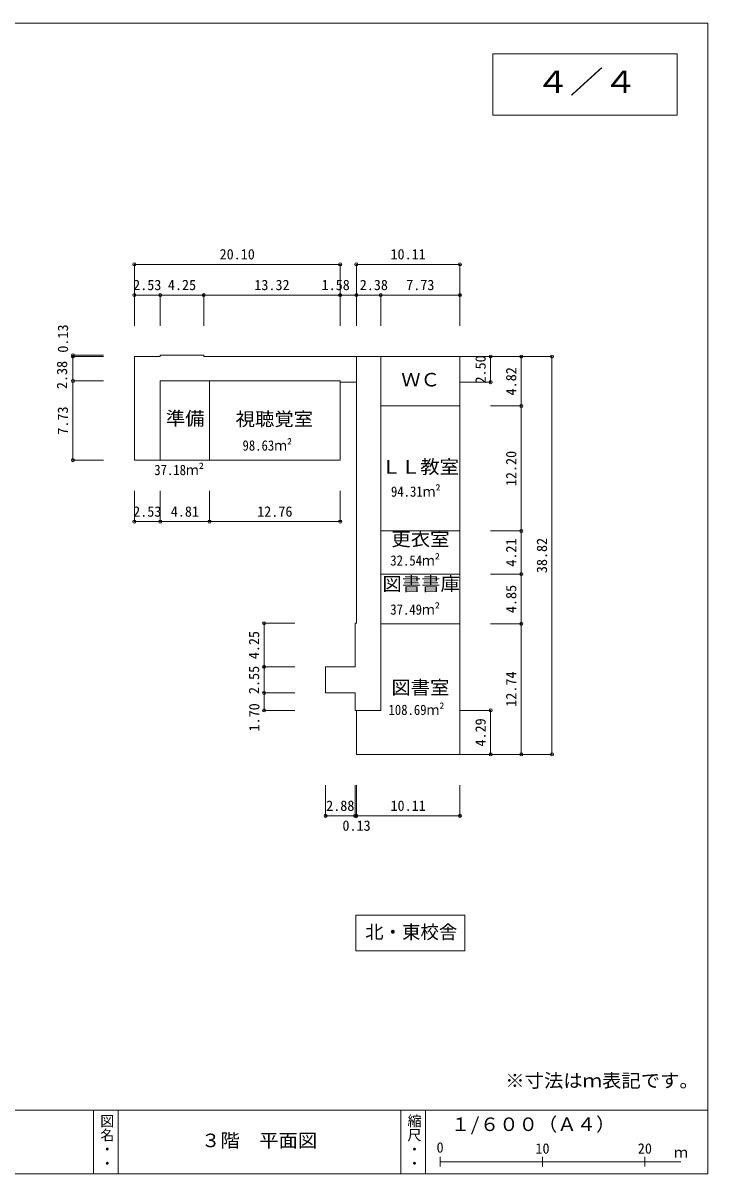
# Model space of a CAD drawing. Units: millimetres at full size, sheet at 1:600. Extents: x -78720 to 76716130, y -17754693 to 56160.
# Drawn here: x 11829 to 78720, y -56160 to 56160 of the extents above; entities that cross this region are included whole.
import ezdxf
from ezdxf.enums import TextEntityAlignment as Align

# ---------------------------------------------------------------- set-up
doc = ezdxf.new("R2010")
doc.units = ezdxf.units.MM
doc.header["$LTSCALE"] = 600
doc.header["$PDMODE"] = 32
doc.header["$PDSIZE"] = 300
for name, color, linetype, lineweight in [('0-0_通り芯', 2, 'Continuous', 9), ('0-5_中線１', 3, 'Continuous', 9), ('F-0_通り芯', 2, 'Continuous', 9), ('F-5_中線１', 3, 'Continuous', 9)]:
    doc.layers.add(name, color=color, linetype=linetype, lineweight=lineweight)
doc.layers.add('F-8_極細点線', color=2, linetype='Continuous')
doc.styles.add('@ＭＳ ゴシック', font='')
doc.styles.add('ＭＳ ゴシック', font='')
doc.styles.get('@ＭＳ ゴシック').set_extended_font_data('@MS Gothic')
doc.styles.get('ＭＳ ゴシック').set_extended_font_data('MS Gothic')

msp = doc.modelspace()

# ---------------------------------------------------------------- linework, layer by layer
at = {"layer": '0-0_通り芯', "color": 4}
for p, q in [((22703.4, 32609.2), (22703.4, 26609.2)), ((42803.4, 32609.2), (42803.4, 26609.2)), ((44383.4, 32609.2), (44383.4, 26609.2)), ((54493.4, 32609.2), (54493.4, 26609.2)), ((25233.4, 29609.2), (25233.4, 26609.2)), ((29483.4, 29609.2), (29483.4, 26609.2)), ((46763.4, 29609.2), (46763.4, 26609.2)), ((16703.4, 23739.2), (19703.4, 23739.2)), ((16703.4, 23609.2), (19703.4, 23609.2)), ((29483.4, 23609.2), (54493.4, 23609.2)), ((46763.4, -10920.8), (46763.4, 23609.2)), ((63484.8, 23609.2), (54493.4, 23609.2)), ((54493.4, 23609.2), (54493.4, -15210.8)), ((16703.4, 21229.2), (19703.4, 21229.2)), ((25233.4, 13499.2), (25233.4, 21229.2)), ((25233.4, 21229.2), (42803.4, 21229.2)), ((30043.4, 13499.2), (30043.4, 21229.2)), ((42803.4, 21229.2), (42803.4, 13499.2)), ((42803.4, 21109.2), (44383.4, 21109.2)), ((57493.4, 21109.2), (54493.4, 21109.2)), ((54493.4, 18789.2), (46763.4, 18789.2)), ((60484.8, 18789.2), (57484.8, 18789.2)), ((16703.4, 13499.2), (19703.4, 13499.2)), ((42803.4, 13499.2), (22703.4, 13499.2)), ((22703.4, 7499.2), (22703.4, 10499.2)), ((25233.4, 7499.2), (25233.4, 10499.2)), ((30043.4, 7499.2), (30043.4, 10499.2)), ((42803.4, 7499.2), (42803.4, 10499.2)), ((54493.4, 6589.2), (46763.4, 6589.2)), ((60484.8, 6589.2), (57484.8, 6589.2)), ((54493.4, 2379.2), (46763.4, 2379.2)), ((60484.8, 2379.2), (57484.8, 2379.2)), ((35373.4, -2420.8), (38373.4, -2420.8)), ((54493.4, -2470.8), (46763.4, -2470.8)), ((60484.8, -2470.8), (57484.8, -2470.8)), ((35373.4, -6670.8), (38373.4, -6670.8)), ((35373.4, -9220.8), (38373.4, -9220.8)), ((35373.4, -10920.8), (38373.4, -10920.8)), ((44253.4, -10920.8), (46763.4, -10920.8)), ((57493.4, -10920.8), (54493.4, -10920.8)), ((63484.8, -15210.8), (54493.4, -15210.8)), ((41373.4, -21210.8), (41373.4, -18210.8)), ((44253.4, -21210.8), (44253.4, -18210.8)), ((44383.4, -21210.8), (44383.4, -18210.8)), ((54493.4, -21210.8), (54493.4, -18210.8))]:
    msp.add_line(p, q, dxfattribs=at)
for points in [[(22703.4, 13499.2), (22703.4, 23609.2), (25233.4, 23609.2), (25233.4, 23739.2), (29483.4, 23739.2), (29483.4, 23609.2)], [(44383.4, 23609.2), (44383.4, -2420.8), (44253.4, -2420.8)], [(44253.4, -2420.8), (44253.4, -6670.8), (41373.4, -6670.8), (41373.4, -9220.8), (44253.4, -9220.8), (44253.4, -10920.8)], [(54493.4, -15210.8), (44383.4, -15210.8), (44383.4, -10920.8)]]:
    msp.add_lwpolyline(points, dxfattribs=at)
msp.add_lwpolyline([(44330.8, -30896.6), (54974, -30896.6), (54974, -34376.1), (44330.8, -34376.1)], close=True, dxfattribs=at)
for p in [(22703.4, 32609.2), (42803.4, 32609.2), (44383.4, 32609.2), (54493.4, 32609.2), (22703.4, 29609.2), (25233.4, 29609.2), (29483.4, 29609.2), (42803.4, 29609.2), (44383.4, 29609.2), (46763.4, 29609.2), (54493.4, 29609.2), (16703.4, 23739.2), (16703.4, 23609.2), (57493.4, 23609.2), (60484.8, 23609.2), (63484.8, 23609.2), (16703.4, 21229.2), (57493.4, 21109.2), (60484.8, 18789.2), (16703.4, 13499.2), (22703.4, 7499.2), (25233.4, 7499.2), (30043.4, 7499.2), (42803.4, 7499.2), (60484.8, 6589.2), (60484.8, 2379.2), (35373.4, -2420.8), (60484.8, -2470.8), (35373.4, -6670.8), (35373.4, -9220.8), (35373.4, -10920.8), (57493.4, -10920.8), (57493.4, -15210.8), (60484.8, -15210.8), (63484.8, -15210.8), (41373.4, -21210.8), (44253.4, -21210.8), (44383.4, -21210.8), (54493.4, -21210.8)]:
    msp.add_point(p, dxfattribs=at)
at = {"layer": '0-5_中線１'}
for p, q in [((22703.4, 32609.2), (42803.4, 32609.2)), ((44383.4, 32609.2), (54493.4, 32609.2)), ((22703.4, 29609.2), (25233.4, 29609.2)), ((25233.4, 29609.2), (29483.4, 29609.2)), ((29483.4, 29609.2), (42803.4, 29609.2)), ((42803.4, 29609.2), (44383.4, 29609.2)), ((44383.4, 29609.2), (46763.4, 29609.2)), ((46763.4, 29609.2), (54493.4, 29609.2)), ((16703.4, 23739.2), (16703.4, 23609.2)), ((16703.4, 23609.2), (16703.4, 21229.2)), ((57493.4, 23609.2), (57493.4, 21109.2)), ((60484.8, 23609.2), (60484.8, 18789.2)), ((63484.8, 23609.2), (63484.8, -15210.8)), ((16703.4, 21229.2), (16703.4, 13499.2)), ((60484.8, 18789.2), (60484.8, 6589.2)), ((22703.4, 7499.2), (25233.4, 7499.2)), ((25233.4, 7499.2), (30043.4, 7499.2)), ((30043.4, 7499.2), (42803.4, 7499.2)), ((60484.8, 6589.2), (60484.8, 2379.2)), ((60484.8, 2379.2), (60484.8, -2470.8)), ((35373.4, -2420.8), (35373.4, -6670.8)), ((60484.8, -2470.8), (60484.8, -15210.8)), ((35373.4, -6670.8), (35373.4, -9220.8)), ((35373.4, -9220.8), (35373.4, -10920.8)), ((57493.4, -15210.8), (57493.4, -10920.8)), ((44253.4, -21210.8), (41373.4, -21210.8)), ((44383.4, -21210.8), (44253.4, -21210.8)), ((54493.4, -21210.8), (44383.4, -21210.8))]:
    msp.add_line(p, q, dxfattribs=at)
at = {"layer": 'F-0_通り芯'}
for p, q in [((78720, -56160), (78720, 56160)), ((-78720, -49920), (78720, -49920)), ((52560, -54480), (52560, -55440)), ((52560, -54960), (76080, -54960)), ((62560, -54480), (62560, -55440)), ((72560, -54480), (72560, -55440)), ((-78720, -56160), (78720, -56160))]:
    msp.add_line(p, q, dxfattribs=at)
msp.add_lwpolyline([(-78720, -56160), (-78720, 56160), (78720, 56160)], dxfattribs=at)
msp.add_lwpolyline([(57720, 47160), (75720, 47160), (75720, 53160), (57720, 53160)], close=True, dxfattribs=at)
at = {"layer": 'F-5_中線１'}
for p, q in [((18720, -49920), (18720, -56160)), ((21120, -49920), (21120, -56160)), ((48720, -49920), (48720, -56160)), ((51120, -49920), (51120, -56160))]:
    msp.add_line(p, q, dxfattribs=at)

# ---------------------------------------------------------------- texts
at = {"layer": '0-0_通り芯', "style": 'ＭＳ ゴシック'}
for s, height, p in [('20.10', 1012, (31028.4, 32789.2)), ('10.11', 1012, (47713.4, 32789.2)), ('2.53', 1012, (22588.4, 29789.2)), ('4.25', 1012, (25978.4, 29789.2)), ('13.32', 1012, (34418.4, 29789.2)), ('1.58', 1012, (40986, 29792.2)), ('2.38', 1012, (44710.5, 29792.2)), ('7.73', 1012, (49248.4, 29789.2)), ('2.53', 1012, (22588.4, 7679.2)), ('4.81', 1012, (26258.4, 7679.2)), ('12.76', 1012, (34698.4, 7679.2)), ('2.88', 1012, (41433.4, -21030.8)), ('10.11', 1012, (47713.4, -21030.8)), ('0.13', 1012, (43022.3, -22971.2)), ('北・東校舎', 1320, (45239.7, -33595.1))]:
    msp.add_text(s, height=height, dxfattribs=at).set_placement(p, align=Align.BOTTOM_LEFT)
for s, p in [('0.13', (16532.6, 23990.1)), ('2.50', (57313.4, 20979.2)), ('2.38', (16443.8, 20435.5)), ('4.82', (60304.8, 19819.2)), ('7.73', (16523.4, 15984.2)), ('12.20', (60304.8, 10964.2)), ('4.21', (60304.8, 3104.2)), ('38.82', (63304.8, 2474.2)), ('4.85', (60304.8, -1425.8)), ('4.25', (35193.4, -5925.8)), ('2.55', (35193.4, -9325.8)), ('12.74', (60304.8, -10565.8)), ('1.70', (35214.8, -12979)), ('4.29', (57313.4, -14445.8))]:
    msp.add_text(s, height=1012, rotation=90, dxfattribs=at).set_placement(p, align=Align.BOTTOM_LEFT)
at = {"layer": '0-0_通り芯', "style": 'ＭＳ ゴシック', "width": 1.05}
for s, p in [('ＷＣ', (48764.1, 20299.2)), ('準備', (25778.4, 16515.7)), ('視聴覚室', (32591.5, 16464.2)), ('ＬＬ教室', (46839.8, 11789.2)), ('更衣室', (47804.1, 4736.6)), ('図書書庫', (46926, 370.3)), ('図書室', (47799.8, -9740.8)), ('※寸法はｍ表記です。', (58917.5, -48103.2))]:
    msp.add_text(s, height=1320, dxfattribs=at).set_placement(p, align=Align.BOTTOM_LEFT)
at = {"layer": '0-0_通り芯', "color": 6, "style": 'ＭＳ ゴシック', "width": 0.9}
for s, p in [('98.63ｍ²', (33263.6, 14125.5)), ('37.18ｍ²', (24648, 11737)), ('94.31ｍ²', (47763.9, 9629.3)), ('32.54ｍ²', (47694.5, 2901.8)), ('37.49ｍ²', (47694.5, -1883.6)), ('108.69ｍ²', (47520.3, -11674.4))]:
    msp.add_text(s, height=1012, dxfattribs=at).set_placement(p, align=Align.BOTTOM_LEFT)
at = {"layer": 'F-0_通り芯', "color": 6, "style": 'ＭＳ ゴシック', "width": 1.1}
msp.add_text('４／４', height=2199, dxfattribs=at).set_placement((61920, 48660), align=Align.BOTTOM_LEFT)
at = {"layer": 'F-0_通り芯', "style": 'ＭＳ ゴシック', "width": 1.05}
msp.add_text('１/６００（Ａ４）', height=1320, dxfattribs=at).set_placement((53607.6, -52365), align=Align.BOTTOM_LEFT)
at = {"layer": 'F-0_通り芯', "style": 'ＭＳ ゴシック'}
for s, p in [('0', (52215, -54378)), ('10', (61870, -54480)), ('20', (71870, -54480)), ('ｍ', (75390, -54858))]:
    msp.add_text(s, height=1012, dxfattribs=at).set_placement(p, align=Align.BOTTOM_LEFT)
at = {"layer": 'F-8_極細点線', "style": '@ＭＳ ゴシック'}
for s, p in [('図名・・', (19230, -50280)), ('縮尺・・', (49230, -50280))]:
    msp.add_text(s, height=1012, rotation=270, dxfattribs=at).set_placement(p, align=Align.BOTTOM_LEFT)
at = {"layer": 'F-8_極細点線', "style": 'ＭＳ ゴシック', "width": 1.05}
msp.add_text('３階\u3000平面図', height=1320, dxfattribs=at).set_placement((29220, -53940), align=Align.BOTTOM_LEFT)

doc.saveas('drawing.dxf')
